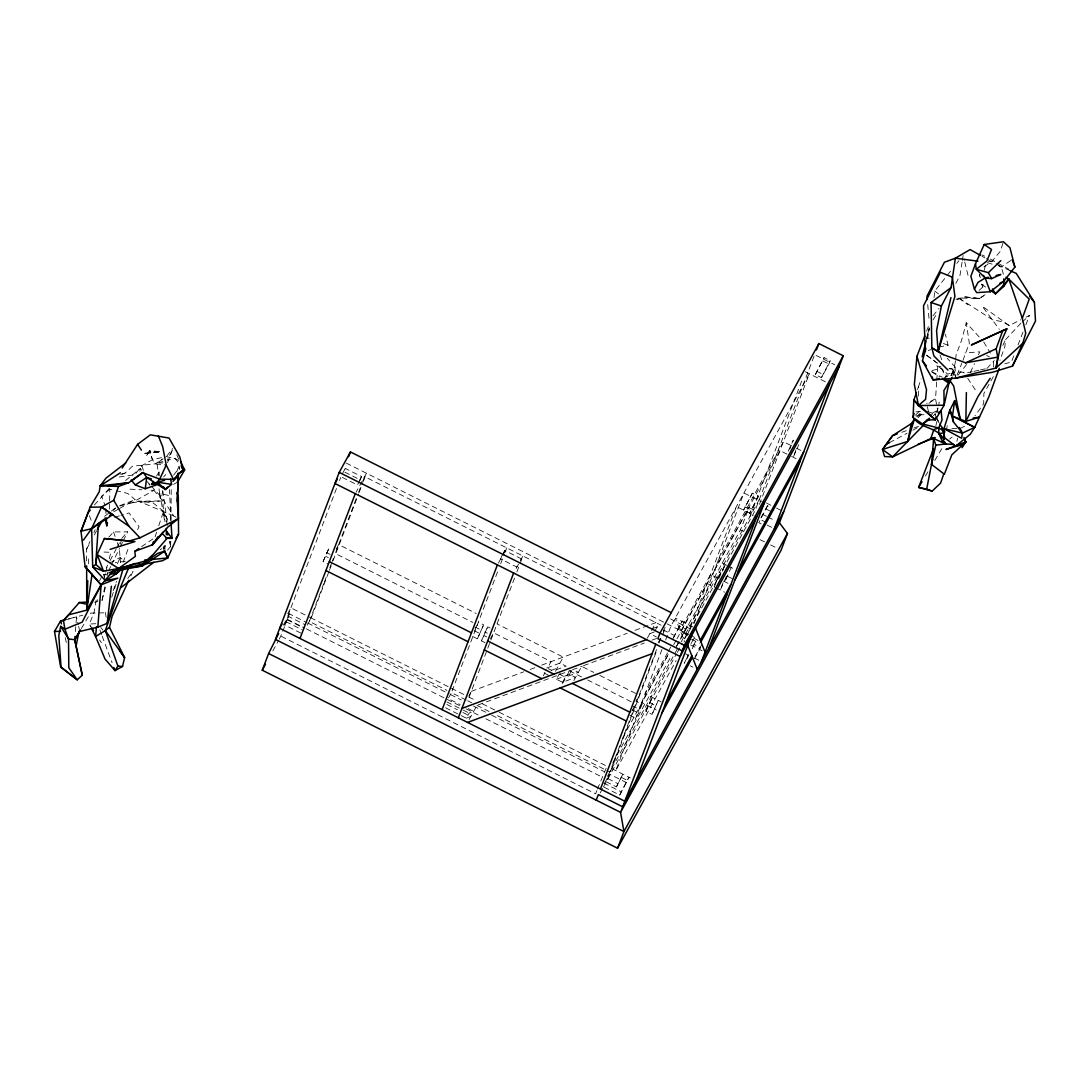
<?xml version="1.0" encoding="UTF-8"?>
<svg xmlns="http://www.w3.org/2000/svg" width="1090" height="1090" viewBox="0 0 1090 1090"><rect width="100%" height="100%" fill="white"/><g stroke="black" fill="none" stroke-linecap="round" stroke-linejoin="round"><path stroke-width="0.75" stroke-dasharray="5 3.75" d="M918.475 396.052L918.516 386.555L921.064 378.911M993.426 367.03L993.467 359.046M167.492 550.205L170.708 546.376L170.749 541.28M170.939 520.884L171.225 488.593M109.559 509.139L109.654 502.476M109.668 500.814L109.817 489.165L114.709 490.337M170.871 520.271L169.509 489.56M88.494 563.843L88.862 555.409M164.89 549.728L165.094 545.613L160.584 549.469M936.678 381.991L935.533 398.695L937.591 410.385L934.716 413.56L929.184 414.65M936.787 380.328L937.918 363.61L924.388 353.637M75.387 631.56L76.559 616.845L82.745 615.196M1020.921 323.158L1005.484 339.699L1004.925 346.361L999.939 360.354M955.535 360.79L952.606 376.718M955.685 359.264L956.107 354.7L961.516 340.557L966.258 322.708L982.635 340.761M163.813 546.09L163.486 549.346L163.01 547.194L160.857 549.673M934.062 297.556L934.757 291.044L946.311 276.533M179.387 469.504L179.864 466.329M139.888 471.37L140.338 468.468L142.163 471.044M962.089 262.077L960.004 275.334L955.412 284.245M962.347 260.415L963.124 255.441L964.337 260.347M927.536 338.867L929.171 329.384M946.379 430.632L947.455 424.323M96.22 600.086L93.972 612.962L89.326 624.011L90.715 626.791M176.035 517.232L173.664 515.87L161.593 497.326L162.751 490.772M102.051 600.29L105.076 585.575M107.093 575.765L107.76 572.495M984.365 270.088L985.66 263.807M937.032 412.906L939.253 402.101M120.377 544.223L121.412 539.863M926.527 339.113L929.32 327.845M926.473 339.344L929.225 328.226M956.87 441.355L957.674 438.153M935.901 425.55L936.978 421.299M101.983 600.535L105.853 585.752M104.367 576.896L105.253 573.613M105.689 571.978L107.433 565.424M109.191 558.884L110.948 552.33L100.798 551.922M164.249 548.747L165.094 545.613M962.974 360.354L969.337 343.323L966.258 322.708M123.115 562.358L128.852 546.908M1002.909 243.343L1000.32 251.272L992.186 261.014L982.948 267.69M111.711 597.197L116.971 581.392M155.053 536.852L156.647 532.07M158.772 525.693L163.568 511.333L162.819 500.937L150.706 486.44M917.467 389.566L918.516 386.555M106.18 617.322L105.417 612.812L106.52 609.651M113.156 590.698L116.467 581.229M177.071 471.071L179.4 464.749M167.547 462.705L172.901 448.685L167.22 460.28L174.918 458.413L179.155 460.784M336.469 488.524L286.643 618.984L304.887 628.126M339.494 480.567L340.72 477.393M300.881 633.127L284.64 624.979L285.921 621.641L288.727 616.531L304.968 624.665M279.312 639.121L282.16 632.977M282.76 631.382L289.45 613.874L306.167 622.254M284.64 624.979L288.727 616.531M360.245 479.886L361.526 476.548L345.285 468.414L344.004 471.752L360.245 479.886L357.452 484.995L341.211 476.861M323.103 561.514L329.316 547.493L323.103 561.514L327.981 563.952M323.812 583.518L309.328 621.436L446.914 690.365M324.411 581.937L326.823 575.615M329.848 567.713L331.66 562.971M332.259 561.391L333.458 558.23M356.171 498.77L335.27 553.502L472.856 622.431M358.583 492.448L362.207 482.965M362.806 481.385L364.619 476.657L661.139 625.224M328.826 571.882L311.195 618.03L306.222 627.104M329.425 570.302L332.464 562.345M333.077 560.75L358.583 493.933M359.196 492.339L362.847 482.788M363.447 481.194L366.485 473.251L356.048 492.258M501.931 555.587L500.664 558.938L516.905 567.072L518.172 563.734M503.471 553.829L504.738 550.477L520.979 558.625L519.712 561.963M452.05 691.06L498.294 569.975M500.664 563.775L504.316 554.183M504.915 552.63L506.741 547.861L498.212 563.407M472.529 636.383L477.406 638.835L483.619 624.815L478.742 622.363M477.406 638.835L483.619 624.815M485.118 642.691L481.467 640.865L487.68 626.845L490.105 628.072M481.467 640.865L487.68 626.845M514.534 578.122L467.692 700.775L471.643 702.764M516.905 571.909L522.982 555.995L514.453 571.542M596.843 790.645L595.631 793.833L280.947 636.151M597.456 789.065L606.599 767.087M638.59 696.633L609.814 771.993L496.55 715.244M639.149 695.148L656.67 649.259M659.096 642.937L661.507 636.601L657.611 643.7M663.306 631.914L665.091 627.213M607.43 779.718L657.243 649.259M662.706 634.939L664.532 630.17M661.998 649.476L615.741 770.616L676.1 660.622M665.622 639.98L671.031 625.837L809.339 373.761L759.485 504.316M629.679 715.122L635.77 718.174L638.577 713.064L641.969 704.154L635.879 701.102L638.331 696.633M616.436 786.885L622.84 774.173L616.436 786.885L605.263 781.298M673.416 637.65L682.149 621.068L688.471 624.706M645.989 711.348L652.188 697.327L645.989 711.348L652.079 714.4L658.278 700.38L652.079 714.4M678.13 629.393L679.411 626.055L685.501 629.107L684.22 632.445M619.72 795.046L628.93 777.225L619.72 795.046L603.901 787.116M676.699 645.811L688.24 624.12M687.163 635.661L736.445 506.618L753.899 515.366M694.098 623.453L743.925 492.98L761.379 501.741M686.986 658.292L688.267 654.954L684.248 663.279L689.234 654.204M752.304 493.211L743.544 510.175L752.304 493.211L758.395 496.263L749.634 513.226L758.395 496.263M718.882 578.504L725.082 564.484L721.675 573.394M692.218 648.754L695.733 641.329L692 648.141M676.277 646.929L740.492 529.835L748.994 507.558L756.242 511.196M723.133 582.646L720.299 590.072L726.499 576.051M727.234 575.615L724.973 581.556L731.172 567.536M749.988 516.51L802.84 378.094M814.012 356.28L755.084 510.611L683.021 641.956M815.347 374.606L824.095 357.629L830.185 360.681L828.918 364.033L821.438 377.658L815.347 374.606L824.095 357.629M788.234 451.192L793.302 440.142L789.896 449.053M761.215 523.936L758.79 522.723L767.537 505.76L769.976 506.973M821.438 377.658L830.185 360.681M796.027 449.788L793.193 457.214L798.834 444.679M926.582 331.197L928.98 324.943M1013.823 355.831L1011.425 362.044L1004.898 363.747M1018.033 344.958L1023.442 330.992M1025.853 324.779L1029.464 315.46L1022.216 319.07M929.307 329.357L926.187 337.26L929.32 338.391M933.067 319.888L937.373 312.939M957.102 374.878L961.802 363.27M951.202 375.75L954.976 366.88L947.237 358.351M117.407 563.789L120.104 557.603L119.355 548.57L117.23 542.534M86.628 560.955L86.601 549.074L89.911 541.607M93.876 532.656L95.198 529.658M970.4 372.412L974.419 363.597M978.452 354.781L979.787 351.838L965.059 352.942M1002.786 345.516L1005.484 339.699M130.882 575.874L132.98 571.378L126.944 579.512M950.834 375.723L954.976 366.88L955.794 376.227M108.496 570.983L110.703 566.473M111.439 564.961L119.532 548.393M120.268 546.88L122.475 542.37M123.211 540.858L127.625 531.825L113.523 531.961L106.847 539.373M137.613 529.577L139.07 526.688L129.002 512.899L120.976 515.352M952.66 376.186L954.813 371.949L963.792 372.276L966.68 373.434M99.585 580.793L101.806 576.487M106.261 567.89L107.746 565.015M110.049 560.628L116.289 548.774M117.08 547.289L119.41 542.847M86.601 549.074L89.68 543.433M94.299 534.972L96.601 530.735M342.478 473.523L345.285 468.414M359.428 480.377L361.526 476.548M287.692 613.697L290.894 607.852L309.751 617.294M283.223 625.238L289.45 613.874M272.813 650.962L278.509 640.593M336.224 549.06L338.677 544.591L476.262 613.52M502.64 554.319L504.738 550.477M474.94 629.175L477.393 624.706M490.364 638.808L493.634 632.84L551.09 661.63L547.82 667.598M468.945 695.638L470.498 692.804M445.578 707.792L466.288 718.174L469.095 713.064L473.646 711.361L467.651 708.364M469.122 719.591L476.916 705.407L570.806 670.405M548.938 675.5L544.073 673.061L546.172 669.233M543.311 675.827L545.027 672.707L544.073 673.061M555.45 671.304L563.244 657.106L497.04 623.93M556.431 679.247L569.525 674.369L575.615 677.421L562.522 682.299L556.431 679.247L559.225 674.138L562.14 673.061M562.522 682.299L565.315 677.19L578.422 672.312L573.544 669.873M562.535 683.648L568.762 672.298M569.525 674.369L571.623 670.541M573.899 680.542L581.692 666.358L593.791 672.407M647.31 638.195L655.867 622.594L633.59 630.892M655.049 630.688L657.161 626.845L660.131 628.344M631.859 711.157L635.756 704.058M672.993 638.767L682.149 621.068M667.53 652.869L645.089 693.771L661.126 701.81M668.333 651.411L670.731 647.024M668.143 654.45L641.683 702.682L656.18 709.944M622.962 737.249L668.797 653.728M673.702 644.776L676.154 640.307M676.972 638.808L748.994 507.558M641.969 704.154L639.176 709.263L633.086 706.211M612.825 762.51L671.74 655.117M607.471 776.244L673.879 655.226M674.696 653.728L677.149 649.259M681.25 641.792L759.335 499.479L765.071 502.34M604.746 782.906L607.144 778.533M607.947 777.075L609.555 774.145L628.181 783.492M684.329 638.767L687.136 633.658L687.804 635.347L680.651 631.669L707.097 583.463L714.345 587.088M600.222 792.866L602.62 788.479M603.424 787.021L676.468 653.891M677.285 652.406L682.204 643.441M691.087 643.509L693.894 638.399L693.226 636.696M767.537 505.76L760.057 519.385L764.935 521.824M695.107 656.643L701.824 644.381M694.575 658.619L700.557 647.719L694.466 644.667M993.372 376.622L983.875 393.504L983.671 403.804L974.991 415.794M81.368 628.521L90.484 613.125L105.417 612.812M156.538 476.098L158.949 472.065L163.01 473.619M925.41 476.071L927.958 471.82M934.757 460.471L943.259 446.273M916.036 416.162L918.993 414.759L921.527 410.984M149.602 451.505L146.006 456.342L149.507 450.443L160.775 451.873L143.008 453.74L149.902 452.268L160.775 451.873L149.602 451.505L149.507 450.443L152.45 459.721L155.216 463.863L164.931 464.885M166.797 456.138L172.547 448.412M161.538 457.637L152.45 459.721L141.904 465.566L134.915 474.763L117.284 477.284M173.569 475.158L179.387 467.76M947.36 275.225L950.521 271.26M956.816 263.358L958.928 260.714M932.999 315.868L939.021 308.375M957.974 375.232L967.225 363.733M94.421 504.97L109.559 488.088M121.753 538.406L127.625 531.825M955.957 299.246L965.059 296.889L979.174 298.646L985.142 294.722M986.954 368.434L994.257 360.531M163.609 476.916L165.721 474.654M113.265 510.42L115.595 508.049M915.423 415.236L920.124 410.576M918.039 417.783L922.644 413.274M121.944 474.314L125.091 473.101L132.421 466.22L155.216 463.863L162.001 459.326M979.161 290.349L982.908 286.915L982.036 283.822M1022.148 322.054L1029.464 315.46M109.817 489.165L101.629 496.154L105.022 505.488M125.554 480.526L140.338 468.468M949.608 439.025L952.129 437.036M104.681 516.279L110.049 512.096M111.398 511.046L116.766 506.864M917.044 416.98L922.317 413.015M933.312 415.562L935.792 413.791M163.078 458.767L156.878 463.155L158.895 475.758M928.939 403.355L935.533 398.695L926.595 403.45M141.536 546.703L153.676 538.419M1010.771 260.524L1001.26 266.995L998.208 266.042M979.174 298.646L985.919 294.3M113.796 511.728L118.088 509.316M119.505 508.512L135.242 499.67L127.748 493.47L116.344 490.732M943.817 378.067L954.813 371.949L947.66 374.183L941.406 368.325L936.119 365.79L940.983 366.744M173.542 484.342L177.493 482.175M889.467 442.635L907.044 433.261M912.902 430.141L918.761 427.021M960.086 428.547L966.598 425.155M109.94 562.835L120.104 557.603L125.173 561.295L115.159 562.672M931.991 413.233L937.591 410.385M957.156 299.655L965.059 296.889L979.406 298.387L958.819 298.033L992.731 319.847L1002.691 321.768L1009.176 325.556L1020.771 319.792M119.846 505.665L135.242 499.67M471.275 691.387L523.799 671.808M530.162 669.437L535.449 667.475M541.703 665.132L627.227 633.263M546.88 667.952L559.974 663.074L566.064 666.126L552.971 671.004M652.597 628.548L657.161 626.845M551.09 670.445L557.167 668.184M654.354 631.955L649.804 633.658L656.384 636.955M572.4 669.819L581.937 666.263M583.531 665.663L644.299 643.018M651.956 640.171L659.941 637.187M466.288 718.174L470.839 716.471L461.615 711.852M901.784 432.308L906.362 430.673M913.992 427.948L918.57 426.313M928.23 350.53L931.092 349.536M104.994 579.158L103.577 574.539L109.627 572.536M114.559 517.3L119.369 515.829M119.886 505.978L138.648 501.196L162.819 500.937L132.394 502.449L153.717 490.418L150.352 490.241M162.792 461.506L156.878 463.155L162.969 462.896M65.127 620.033L76.559 616.845L78.317 624.815M120.622 474.259L125.091 473.101M94.639 602.28L97.8 601.462L97.664 598.151M68.588 618.888L76.559 616.845M931.95 370.518L941.406 368.325L947.087 376.527M972.403 371.676L964.323 373.475L963.792 372.276M974.024 371.322L978.875 370.232M980.482 369.878L985.333 368.802M938.844 347.083L948.082 345.217L945.384 334.194M915.941 411.884L920.45 411.461M103.577 574.539L106.834 574.294M95.879 623.725L89.326 624.011L91.042 626.682M918.993 414.759L925.792 414.691M951.897 428.52L956.816 428.534M130.105 489.151L141.904 489.792M949.199 368.788L952.319 368.979L955.916 377.78M949.09 368.338L952.319 368.979M166.075 456.601L174.918 458.413L178.16 462.255M159.004 488.77L159.644 493.375L169.332 495.623M150.788 452.486L149.507 450.443L152.45 459.721M926.582 411.448L934.716 413.56L935.765 416.08M992.091 264.148L985.987 262.24L992.186 261.014L994.775 262.717M982.908 286.915L981.477 284.204L984.406 285.212M943.395 343.514L948.082 345.217M1010.239 270.81L995.333 263.685M173.664 515.87L138.648 501.196L152.9 502.776L163.568 511.333L167.805 520.107M981.708 254.828L984.624 256.136M816.056 355.408L834.681 364.741M822.827 360.981L828.918 364.033M816.628 371.254L822.718 374.306M805.278 371.731L825.334 381.772M790.645 445.333L783.397 441.695L717.983 560.928L726.676 565.288M796.449 448.235L800.85 450.443M787.103 454.162L779.99 450.606L714.577 569.825L720.381 572.74M791.599 456.424L797.458 459.353M766.502 503.062L770.794 505.215M776.53 508.09L782.266 510.965M766.256 509.098L771.134 511.537M763.49 514.821L766.393 516.279M767.85 517.001L775.14 520.666M744.824 506.836L750.915 509.888M767.101 525.08L772.919 527.996M740.492 529.835L743.489 531.334M760.03 539.632L764.553 541.894M770.562 544.905L776.584 547.916M728.134 566.01L734.02 568.953M727.63 576.365L733.434 579.281M717.751 578.177L710.503 574.553L680.024 630.088L688.73 634.448M723.556 581.093L729.387 584.008M715.803 587.81L724.564 592.211M692.736 626.845L675.269 618.098L684.738 641.996M670.527 618.957L690.583 629.012M690.174 635.184L696.06 638.127M346.184 463.073L688.485 634.584M693.703 638.209L698.104 640.416M691.469 639.19L699.399 643.155M663.101 629.829L674.26 635.429M690.542 644.899L702.151 650.716M694.357 658.006L700.039 660.853M685.351 653.755L688.199 655.172M690.106 665.745L692.954 667.162M599.841 675.446L637.636 694.385M649.381 702.437L655.471 705.489M569.539 670.881L581.583 676.917M587.605 679.928L631.233 701.797M326.51 552.603L330.161 554.442M474.722 626.873L480.813 629.925M484.873 631.955L487.312 633.181M325.91 556.404L328.349 557.63M474.123 630.674L480.213 633.726M484.273 635.756L486.712 636.969M632.486 710.012L638.577 713.064M548.093 668.565L551.744 670.391M559.225 674.138L565.315 677.19M310.664 617.757L467.256 696.21M468.768 696.973L474.858 700.025M482.448 703.84L497.653 711.457M499.179 712.22L605.604 765.534M611.681 768.586L630.306 777.919M621.572 777.524L627.663 780.576M466.22 700.039L451.451 692.641L448.181 698.608L460.157 704.603M476.916 705.407L489.001 711.457M307.693 623.017L449.08 693.867M450.592 694.63L461.233 699.957M473.401 706.048L490.119 714.427M491.644 715.19L604.132 771.557M607.934 778.655L617.703 783.547M306.413 628.889L459.953 705.829M466.043 708.881L478.197 714.972M485.799 718.773L602.865 777.429M287.447 619.869L303.688 628.017M446.9 701.946L461.697 709.358M463.141 710.081L469.095 713.064M285.921 621.641L302.162 629.788M446.845 704.453L457.364 709.713M603.737 783.056L620.987 791.708M986.627 355.449L989.366 356.88M931.868 371.676L942.319 377.263M990.388 259.038L996.124 262.227M997.568 263.017L1009.04 269.38M981.967 256.218L984.938 257.88M986.423 258.698L993.848 262.853M996.083 263.576L1001.26 266.995L1003.876 275.784L1006.356 277.446M931.705 371.772L939.716 377.072M981.477 284.204L987.077 288.06M1009.176 325.556L982.254 306.222L999.38 329.398M926.977 355.531L937.291 363.133M958.819 298.033L968.056 304.887M934.757 291.044L938.517 293.905M150.12 484.859L146.673 481.112L149.698 485.105M151.265 486.099L161.593 497.326M983.725 341.96L990.442 353.174M100.757 627.499L102.923 630.061M967.716 378.284L975.577 390.261M99.626 640.034L101.343 642.691M937.332 419.882L938.912 422.743M941.406 368.325L945.997 377.29M936.187 416.544L939.13 422.511M176.757 454.707L178.719 459.244M89.394 515.625L92.309 523.364M99.858 629.911L101.602 634.612M102.188 636.179L112.12 662.788M940.057 355.04L942.264 361.171M113.523 531.961L115.118 536.498M141.904 465.566L143.812 471.779M167.588 525.353L163.568 511.333L164.44 521.756M980.278 277.609L979.406 274.503L980.101 277.732M169.454 541.498L170.285 544.755M964.732 261.981L968.765 278.359M65.182 637.609L66.681 643.999M927.345 406.652L928.816 413.056M78.671 626.409L79.366 629.598M159.644 493.375L165.053 521.729M162.751 490.555L167.192 521.742M169.999 541.444L170.708 546.376M158.949 472.065L159.29 475.376M927.726 304.573L929.266 321.237M120.104 557.603L120.772 567.032M105.689 508.608L106.193 516.428M717.601 578.109L714.209 587.019L720.408 572.999L717.601 578.109"/><path stroke-width="1.5" d="M122.175 468.06L137.585 444.352L150.352 434.828L169.059 438.044L179.782 456.901L182.888 469.858L173.474 479.396L159.712 479.123L142.627 472.665L128.756 482.693L118.51 486.426L113.742 500.296L101.506 507.054L91.628 528.705L92.705 566.964L103.523 571.133L118.565 568.558L135.419 556.35L134.792 551.308L152.382 544.837L168.023 526.906L178.406 518.595L177.275 501.386L178.365 473.7L184.66 469.954L180.572 461.574M966.38 392.577L965.863 421.367L952.469 416.148L954.704 400.643L960.372 419.786L974.678 427.362L988.848 396.91L999.271 368.297M991.287 290.962L995.497 293.864L1003.631 286.507L1003.808 278.849M913.434 422.28L892.628 435.591L882.519 449.462L884.576 456.546L892.615 456.887L907.684 441.409L911.131 424.541L914.415 418.955C922.29 429.079 937.454 427.062 943.627 439.216L943.954 428.656L949.894 410.126L954.704 400.643M177.275 501.386L178.365 473.7M74.992 636.465L74.733 639.735L82.281 675.241L77.213 679.806L60.645 666.944L54.5 631.451L60.604 620.932L63.493 620.496L68.834 614.787L86.764 610.141L87.772 580.697M944.867 431.504L938.654 427.948L922.658 424.037L913.066 417.565L913.829 400.153L916.431 392.591M104.013 519.412L98.509 523.391L95.702 564.361L92.705 566.964L105.458 580.697L117.843 578.177L101.125 584.867L86.764 610.141L86.641 565.819M82.281 675.241L74.733 639.735L79.747 631.451L97.841 627.159L101.125 584.867L112.638 571.542L115.581 569.838M943.845 473.673L940.588 483.129L932.154 491.113L926.677 489.083L931.514 464.381L933.653 438.575L930.737 438.575L892.615 456.887L882.519 449.462L892.628 435.591L897.206 433.956M924.783 335.897L916.962 356.239L914.347 384.375L918.448 405.548L935.384 419.814L944.117 405.221L949.581 380.356M96.492 626.764L95.579 636.546L105.062 659.096L115.036 670.609L122.516 666.44L124.614 657.556L109.49 627.363L112.079 616.327L128.797 580.37M97.841 627.159L107.215 623.344L111.357 586.27M925.9 348.35L922.426 360.804L933.04 379.879L955.044 378.244L996.015 368.025L1001.574 340.788L1006.86 328.867L1002.786 330.597L996.137 348.759L997.772 357.125L965.631 362.834L943.327 354.631L938.136 351.539L936.569 330.583L941.406 306.004L951.025 287.597L955.399 258.18L970.1 249.583L980.482 255.387M131.181 480.036L135.364 484.941L145.256 488.742L146.728 477.447L143.076 472.324M86.764 610.141L92.078 574.335L85.115 566.8L81.014 531.212L90.061 507.191L99.204 491.863L100.239 485.827L105.894 478.224L125.772 462.896M177.956 479.001L177.493 482.175L184.66 469.954L181.417 466.111M959.282 427.375L962.402 433.125L961.612 438.248L943.954 428.656L944.349 437.567L942.768 442.377L945.916 443.957L953.968 444.543M997.772 357.125L996.015 368.025L1022.72 343.391L1025.745 333.267L1022.311 318.253L1008.85 279.108L1006.356 277.446M949.363 413.287L949.894 410.126L952.238 414.445M76.164 645.648L79.052 631.205M166.361 534.74L166.32 528.405M60.645 666.944L77.213 679.806L68.806 667.734L68.52 638.958L64.91 629.243L60.672 626.314L58.792 635.593L61.067 667.516M963.928 437.471L965.835 441.941L951.843 454.816L944.349 474.232L931.514 464.381L932.59 459.394M91.41 628.194L95.579 636.546L105.308 630.592L121.494 584.921L128.552 568.149M931.514 464.381L935.779 445.142L933.653 438.575L945.916 443.957L944.172 441.409M105.035 517.873L106.779 525.816L107.46 522.9M951.025 287.597L931.064 302.516L931.855 347.873L938.136 351.539L950.957 297.57M882.519 449.462L907.684 441.409L922.699 426.04L922.658 424.037L927.127 419.977L935.384 419.814L936.038 417.048M922.14 356.812L926.132 340.72M913.066 417.565L914.101 413.41M107.215 623.344L123.361 567.836M907.684 441.409L914.415 418.955M938.136 351.539L954.922 296.425L952.319 277.119L940.438 272.323L923.516 305.772L925.356 351.511M163.119 531.988L152.382 544.837L153.445 541.648M933.626 439.829L930.737 438.575L933.967 429.419L938.654 427.948L942.033 419.977L941.147 411.366L938.408 412.388M943.627 439.216L944.621 436.422M1022.311 318.253L1029.219 299.137L1008.85 279.108L995.497 293.864L992.5 288.973M975.509 263.726L970.877 276.274L974.419 289.123L976.654 292.624L990.265 291.752L1003.754 281.22L1014.899 267.077L1009.98 247.811L1003.427 241.762L984.188 244.487L975.509 263.726L976.272 269.284L985.183 277.991L990.265 291.752M596.216 800.155L598.342 794.596L622.703 806.804L633.917 786.353L693.458 630.442L682.245 650.88L657.883 638.672L660.009 633.099L818.876 343.554L843.238 355.762L779.445 522.819L787.471 533.473L781.094 550.178L617.553 848.238L262.254 670.214L268.63 653.51L278.631 633.59M671.222 612.662L350.435 451.941L339.222 472.379L275.429 639.421L620.578 812.363L623.93 831.534L617.553 848.238M348.609 456.71L350.435 451.941M299.982 638.468L355.272 493.688M442.104 709.672L497.394 564.893M458.345 717.806L513.635 573.027M600.467 789.024L655.744 644.245M843.238 355.762L684.37 645.307L620.578 812.363L779.445 522.819M816.437 349.917L818.876 343.554M701.456 661.562L756.746 516.783M708.936 647.937L764.226 503.158M774.35 528.718L829.64 383.939M933.53 448.808L918.611 487.434L932.154 491.113M178.147 473.196L176.239 477.938L172.969 481.385M110.131 549.346L134.942 541.58L104.367 538.514L97.133 554.524L95.702 564.361L103.523 571.133L97.133 554.524L118.565 568.558L142.463 565.955L164.808 551.104L167.697 557.957L162.56 560.71L145.992 563.816M955.044 378.244L992.391 372.303L1012.501 366.077L1022.72 343.391M151.278 559.552L167.697 557.957L178.542 534.195L178.324 497.421L176.948 492.735M158.377 435.959L162.71 446.696L166.225 465.076L159.712 479.123L157.164 482.148L165.339 489.465L171.566 484.355L170.667 478.851M92.078 574.335L101.125 584.867L82.186 622.131L64.91 629.243L63.493 620.496L79.325 602.511L87.718 602.034M942.387 378.843L949.063 383.271L951.938 377.603M1012.501 366.077L1035.5 321.06L1034.41 302.243L1016.221 273.358L1010.239 270.81M974.419 289.123L977.989 282.392L985.183 277.991L988.289 277.282M337.369 479.137L334.971 483.51L680.119 656.452L838.987 366.894M282.092 623.916L279.68 628.29L624.829 801.232L783.696 511.687M262.254 670.214L265.497 664.287M665.391 703.949L691.837 655.744M700.325 640.266L730.804 584.717M738.284 571.092L803.698 451.873M661.984 712.86L692.463 657.311M700.952 641.833L727.398 593.628M734.878 580.003L800.292 460.784M787.471 533.473L623.93 831.534L268.63 653.51M97.364 529.318L101.424 522.083M80.537 629.925L74.733 639.735L68.52 638.958L60.672 626.314M158.472 483.728L151.728 484.137L153.322 481.453M922.004 481.753L918.611 487.434L926.677 489.083M109.49 627.363L105.308 630.592L117.897 666.072L115.036 670.609L113.864 667.489M950.003 380.846L943.94 390.465L944.117 405.221L918.448 405.548L913.829 400.153L935.384 419.814M974.678 427.362L962.402 433.125L953.437 421.912L952.469 416.148L974.678 427.362L970.373 434.188L955.671 446.151L944.349 437.567M175.926 538.256L178.542 534.195M962.075 447.663L965.835 441.941L964.309 439.216M990.197 378.271L978.084 396.351L965.863 421.367L979.542 417.157L973.152 418.029M152.382 544.837L158.077 536.621M1003.631 286.507L1008.85 279.108M83.385 540.122L91.628 528.705L98.509 523.391M105.458 580.697L116.576 573.572L119.655 569.58M90.293 510.011L88.236 512.532L81.014 531.212L91.628 528.705L112.788 514.603L101.506 507.054L90.061 507.191M135.364 484.941L146.728 477.447L165.339 489.465L167.519 487.162M984.188 244.487L991.519 249.474L986.886 261L976.272 269.284L988.344 272.663L1000.838 260.619M148.145 560.096L118.565 568.558L141.387 565.042L157.641 553.393L164.808 551.104M141.387 565.042L153.363 554.292L166.961 538.419L172.016 538.337L171.076 523.554M918.448 405.548L925.601 399.322L926.514 389.634L916.962 356.239M110.076 574.048L116.576 573.572L121.63 569.225M120.895 587.66L153.813 562.236M132.162 480.322L142.627 472.665M927.127 419.977L929.606 418.219M922.658 424.037L929.266 419.514M938.504 413.178L941.147 411.366M134.792 551.308L138.839 548.543M118.51 486.426L100.239 485.827L120.377 472.788M960.413 445.02L965.835 441.941L945.943 449.502L960.413 445.02L955.671 446.151M999.748 283.4L1003.754 281.22M886.551 444.202L889.467 442.635M104.367 538.514L128.947 541.09L139.983 537.82L178.406 518.595M996.137 348.759L965.631 362.834M983.425 275.389L985.183 277.991L991.627 278.631L1000.77 274.448L996.097 275.511M1002.786 330.597L971.353 344.985L1006.86 328.867M918.148 444.216L935.152 437.581L930.737 438.575M461.928 708.418L646.534 639.626M467.569 722.438L652.161 653.632M151.728 484.137L156.306 482.516M145.256 488.742L158.663 484.137M109.627 572.536L134.779 563.544L142.231 564.252M65.4 619.706L60.604 620.932L61.49 623.875M109.518 515.42L112.788 514.603M164.672 480.322L157.164 482.148L171.566 484.355M944.676 432.526L938.967 433.779L938.654 427.948M142.463 565.955L112.638 571.542L116.576 573.572M939.199 378.843L933.04 379.879L932.154 376.881M107.978 486.031L128.756 482.693L100.239 485.827M935.779 445.142L945.916 443.957M144.752 559.933L148.008 559.783M54.5 631.451L60.631 631.287M117.897 666.072L122.516 666.44M977.934 261.178L955.399 258.18L944.39 262.281L926.963 296.248L927.263 299.573M79.325 602.511L86.737 604.296M943.954 428.656L962.402 433.125M146.728 477.447L151.469 478.932M931.064 302.516L941.406 306.004M339.222 472.379L684.37 645.307M329.33 561.623L471.452 632.827M487.693 640.961L553.897 674.138M572.345 683.389L629.802 712.179M325.924 570.533L468.046 641.738M484.287 649.872L541.757 678.675M560.192 687.913L626.409 721.09M943.327 354.631L931.855 347.873L933.939 356.021L947.973 370.069M101.506 507.054L128.961 526.293L139.983 537.82M939.703 424.173L944.09 430.346M944.867 379.102L949.063 383.271L948.586 380.233M163.05 534.318L166.961 538.419L165.762 537.738L172.016 538.337L166.961 531.743L167.792 534.999M85.115 566.8L101.125 584.867M1029.709 296.371L1034.41 302.243M922.426 360.804L926.405 365.845M163.35 486.78L165.339 489.465M119.709 650.866L124.614 657.556L105.308 630.592M949.921 380.628L953.709 386.092L960.372 419.786M941.569 437.594L938.967 433.779L942.768 442.377M137.585 444.352L141.414 450.129M91.901 628.017L93.617 630.688M113.742 500.296L128.961 526.293M988.344 272.663L991.627 278.631M947.523 380.274L949.063 383.271M166.225 465.076L173.474 479.396M164.181 550.777L167.697 557.957M695.57 628.276L705.053 652.174M687.736 645.403L697.219 669.301M1012.12 259.597L1014.899 267.077M181.322 465.307L182.888 469.858M949.894 410.126L953.437 421.912M942.073 428.479L942.891 431.477M106.289 517.995L106.779 525.816"/></g></svg>
